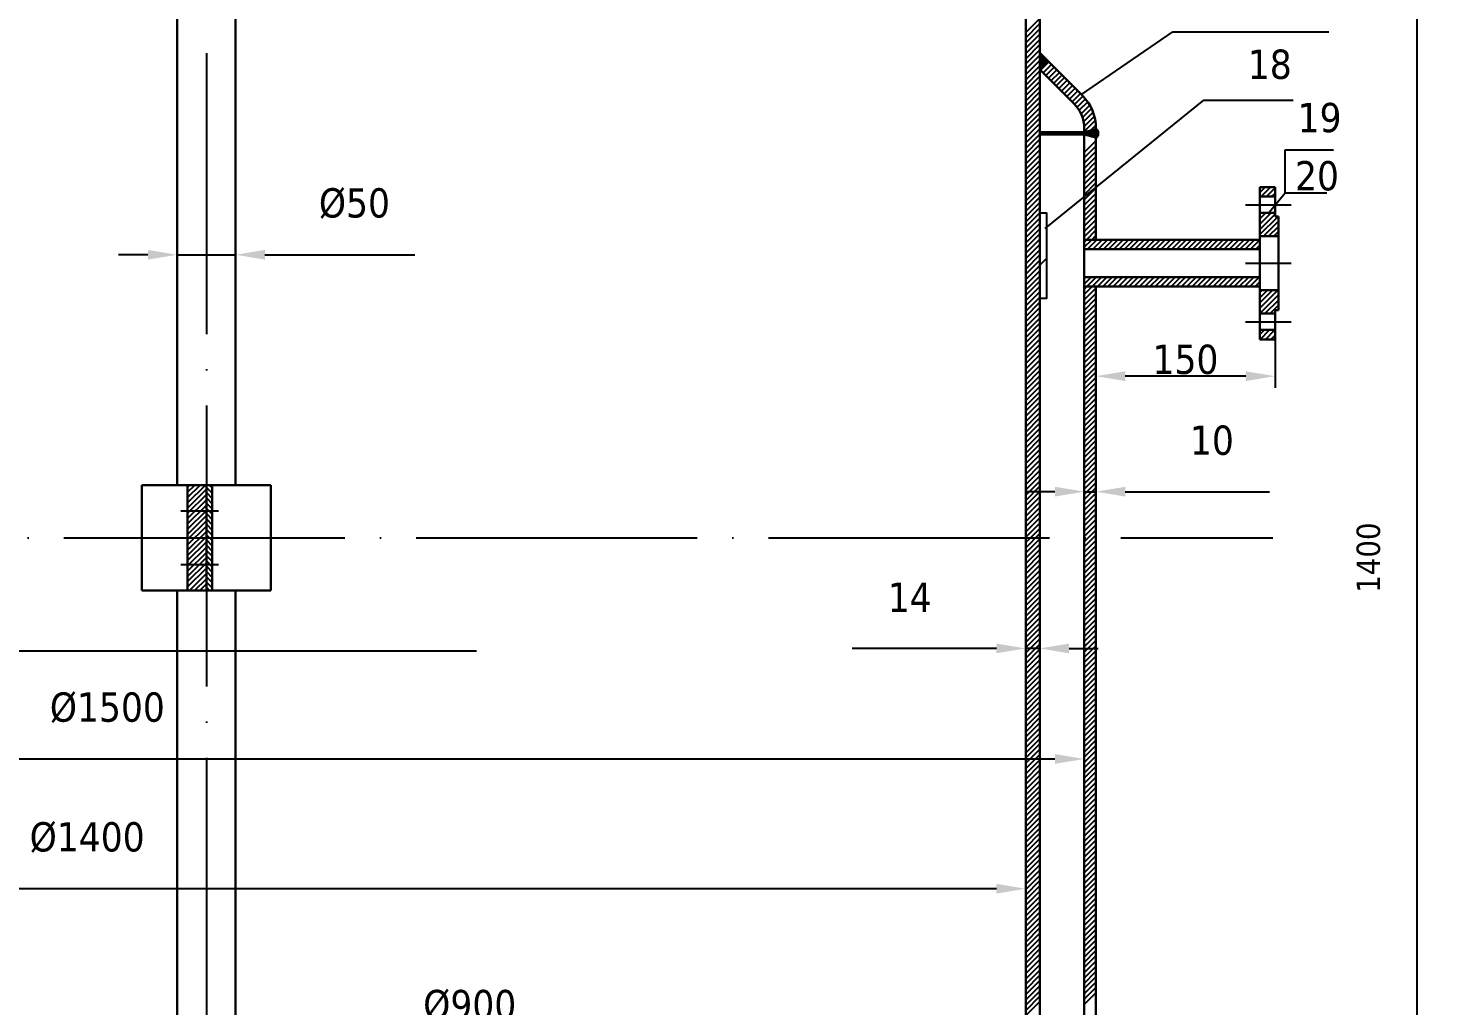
# Model space of a CAD drawing. Header units: millimetres. Extents: x 0 to 594, y 0 to 420.
# Drawn here: x 119.7 to 239.4, y 104.9 to 188.4 of the extents above; entities that cross this region are included whole.
import ezdxf

# ---------------------------------------------------------------- set-up
doc = ezdxf.new("R2010")
doc.units = ezdxf.units.MM
doc.linetypes.add('ACAD_ISO04W100', pattern=[30, 24, -3, 0, -3])
for name, color, linetype, lineweight in [('中心线', 1, 'ACAD_ISO04W100', 25), ('填充', 6, 'Continuous', 25), ('粗实线', 7, 'Continuous', 30)]:
    doc.layers.add(name, color=color, linetype=linetype, lineweight=lineweight)
doc.layers.add('细实线', color=7, linetype='Continuous')
doc.styles.get("Standard").update_dxf_attribs({"font": 'TAHOMA.TTF', "height": 2})
doc.dimstyles.new('工程', dxfattribs={"dimscale": 5, "dimtxt": 0.5, "dimasz": 0.5, "dimexe": 0.2, "dimexo": 0, "dimtad": 1, "dimlfac": 10, "dimdsep": 46, "dimtxsty": 'Standard', "dimcen": -0.4, "dimadec": 0, "dimazin": 0, "dimtm": 1e-09, "dimtfac": 1, "dimtmove": 0, "dimatfit": 3, "dimfxl": 0, "dimarcsym": 0})
pattern_1 = [(45, (11.33607161333663, 136.7711319741938), (-0.2245064030267288, 0.2245064030267289), [])]
pattern_2 = [(45, (20.0250959355435, 0), (-2.245064030267288, 2.245064030267288), [])]

# ---------------------------------------------------------------- blocks, each defined once
blk = doc.blocks.new('*D4')
at = {"layer": 'Defpoints', "color": 0}
for p in [(209.9561487516299, 148.9188347292038), (210.9561487516299, 148.9188347292038), (210.9561487516299, 148.8342926259603)]:
    blk.add_point(p, dxfattribs=at)
at = {"layer": '细实线', "color": 0, "lineweight": -2}
for p, q in [((207.4561487516299, 148.8342926259603), (204.9561487516299, 148.8342926259603)), ((209.9561487516299, 148.9188347292038), (209.9561487516299, 147.8342926259603)), ((209.9561487516299, 148.8342926259603), (210.9561487516299, 148.8342926259603)), ((210.9561487516299, 148.9188347292038), (210.9561487516299, 147.8342926259603)), ((213.4561487516299, 148.8342926259603), (225.7775773230584, 148.8342926259603))]:
    blk.add_line(p, q, dxfattribs=at)
at = {"layer": '细实线', "color": 0}
for points in [[(207.4561487516299, 149.250959292627), (207.4561487516299, 148.4176259592936), (209.9561487516299, 148.8342926259603)], [(213.4561487516299, 149.250959292627), (213.4561487516299, 148.4176259592936), (210.9561487516299, 148.8342926259603)]]:
    blk.add_solid(points, dxfattribs=at)
at = {"layer": '细实线', "color": 0, "insert": (220.8668630373442, 153.2092926259603), "char_height": 2.5, "attachment_point": 5}
blk.add_mtext('10', dxfattribs=at)
blk = doc.blocks.new('*D29')
at = {"layer": 'Defpoints', "color": 0, "lineweight": -3}
for p in [(206.7061487516299, 215.5022962032479), (238.4100673286002, 215.5022962032479), (219.0896006263561, 70.90229620324794)]:
    blk.add_point(p, dxfattribs=at)
at = {"layer": '细实线', "color": 0, "lineweight": -2}
for p, q in [((206.7061487516299, 215.5022962032479), (239.4100673286002, 215.5022962032479)), ((238.4100673286002, 73.40229620324793), (238.4100673286002, 213.0022962032479)), ((219.0896006263561, 70.90229620324794), (239.4100673286002, 70.90229620324793))]:
    blk.add_line(p, q, dxfattribs=at)
at = {"layer": '细实线', "color": 0, "lineweight": -3}
for points in [[(237.9934006619336, 213.0022962032479), (238.8267339952669, 213.0022962032479), (238.4100673286002, 215.5022962032479)], [(237.9934006619335, 73.40229620324793), (238.8267339952669, 73.40229620324793), (238.4100673286002, 70.90229620324793)]]:
    blk.add_solid(points, dxfattribs=at)
at = {"layer": '细实线', "color": 0, "lineweight": -3, "insert": (234.2441002365921, 143.2022962032479), "char_height": 2, "attachment_point": 5, "rotation": 90}
blk.add_mtext('1400', dxfattribs=at)

msp = doc.modelspace()

# ---------------------------------------------------------------- hatches: boundary and pattern name
at = {"layer": '填充'}
h = msp.add_hatch(dxfattribs=at)
h.set_pattern_fill('ANSI31', color=256, scale=0.1, style=0)
h.set_pattern_definition(pattern_1)
h.paths.add_polyline_path([(206.8632555328164, 185.6094029844344), (206.1561487516302, 184.9022962032479), (209.0774690951894, 181.9809758596884, -0.1989123673796586), (209.9561487516299, 179.8596555161287), (209.9561487516299, 179.5368079838731), (210.9561487516299, 179.8047571763043), (210.9561487516299, 179.8596555161287, 0.198912367379658), (209.7845758763761, 182.6880826408749)])
h = msp.add_hatch(dxfattribs=at)
h.set_pattern_fill('ANSI31', color=256, scale=0.1, style=0)
h.set_pattern_definition(pattern_1)
h.paths.add_polyline_path([(226.5561487516298, 172.3425221019618), (226.2561487516301, 172.3425221019618), (226.2561487516301, 172.6425221019617), (224.9561487516299, 172.6425221019617), (224.9561487516299, 170.6425221019617), (226.5561487516298, 170.6425221019617)])
h.paths.add_polyline_path([(226.2561487516301, 174.8425221019618), (224.9561487516299, 174.8425221019618), (224.9561487516299, 174.0425221019618), (226.2561487516301, 174.0425221019618)])
h.paths.add_polyline_path([(226.5561487516298, 166.0425221019618), (224.9561487516299, 166.0425221019618), (224.9561487516299, 164.0425221019618), (226.2561487516301, 164.0425221019618), (226.2561487516301, 164.3425221019618), (226.5561487516298, 164.3425221019618)])
h.paths.add_polyline_path([(226.2561487516301, 162.6425221019617), (224.9561487516299, 162.6425221019617), (224.9561487516299, 161.8425221019618), (226.2561487516301, 161.8425221019618)])
h = msp.add_hatch(dxfattribs=at)
h.set_pattern_fill('ANSI31', color=256, style=0)
h.set_pattern_definition(pattern_2)
h.paths.add_polyline_path([(206.7302389952867, 172.6406757695629), (206.1561487516297, 172.6406757695629), (206.1561487516297, 165.3313934351043), (206.7302389952867, 165.3313934351043)])
h = msp.add_hatch(dxfattribs=at)
h.set_pattern_fill('ANSI31', color=256, scale=0.1, style=0)
h.set_pattern_definition(pattern_1)
h.paths.add_polyline_path([(224.9561487516299, 170.3425221019618), (209.9561487516299, 170.3425221019618), (209.9561487516299, 169.5425221019618), (224.9561487516299, 169.5425221019618)])
h.paths.add_polyline_path([(224.9561487516299, 167.1425221019617), (209.9561487516299, 167.1425221019617), (209.9561487516299, 166.3425221019618), (224.9561487516299, 166.3425221019618)])
h = msp.add_hatch(dxfattribs=at)
h.set_pattern_fill('ANSI31', color=256, scale=0.1, style=0)
h.set_pattern_definition(pattern_1)
h.paths.add_polyline_path([(134.9561487516299, 149.4022962032479), (133.35614875163, 149.4022962032479), (133.35614875163, 147.2006017827291), (134.9561487516299, 147.2006017827291)])
h.paths.add_polyline_path([(134.9561487516299, 147.2006017827291), (133.35614875163, 147.2006017827291), (133.35614875163, 144.9022962032479), (134.9561487516299, 144.9022962032479)])
h.paths.add_polyline_path([(134.9561487516299, 144.9022962032479), (133.35614875163, 144.9022962032479), (133.35614875163, 142.6039906237668), (134.9561487516299, 142.6039906237668)])
h.paths.add_polyline_path([(134.9561487516299, 142.6039906237668), (133.35614875163, 142.6039906237668), (133.35614875163, 140.4022962032479), (134.9561487516299, 140.4022962032479)])
h = msp.add_hatch(dxfattribs=at)
h.set_pattern_fill('ANSI31', color=256, scale=0.1, angle=90, style=0)
h.set_pattern_definition([(135, (11.33607161333663, 136.7711319741938), (-0.2245064030267289, -0.2245064030267288), [])])
h.paths.add_polyline_path([(135.4561487516299, 149.4022962032479), (134.9561487516299, 149.4022962032479), (134.9561487516299, 147.2006017827291), (135.4561487516299, 147.2006017827291)])
h.paths.add_polyline_path([(135.4561487516299, 147.2006017827291), (134.9561487516299, 147.2006017827291), (134.9561487516299, 144.9022962032479), (135.4561487516299, 144.9022962032479)])
h.paths.add_polyline_path([(135.4561487516299, 144.9022962032479), (134.9561487516299, 144.9022962032479), (134.9561487516299, 142.6039906237668), (135.4561487516299, 142.6039906237668)])
h.paths.add_polyline_path([(135.4561487516299, 142.6039906237668), (134.9561487516299, 142.6039906237668), (134.9561487516299, 140.4022962032479), (135.4561487516299, 140.4022962032479)])
at = {"layer": '细实线', "lineweight": -3}
msp.add_hatch(color=256, dxfattribs=at).paths.add_polyline_path([(206.1561487516298, 186.316509765621), (206.1561487516298, 184.902296203248), (206.8632555328163, 185.6094029844344)])
h = msp.add_hatch(color=256, dxfattribs=at)
edge = h.paths.add_edge_path()
edge.add_ellipse((210.9561487516299, 179.4368079838732), major_axis=(-2.273736754432321e-14, 0.3679491924311151), ratio=0.539782418355452, start_angle=540, end_angle=720)
edge.add_line((210.95614875163, 179.8047571763043), (209.9561487516299, 179.5368079838731))
edge.add_line((209.9561487516299, 179.5368079838731), (209.9561487516299, 179.3368079838731))
edge.add_line((209.9561487516299, 179.3368079838731), (210.9561487516301, 179.0688587914421))
at = {"layer": '细实线'}
h = msp.add_hatch(dxfattribs=at)
h.set_pattern_fill('ANSI31', color=256, style=0)
h.set_pattern_definition(pattern_2)
h.paths.add_polyline_path([(206.7302389952866, 172.6406757695629), (206.1561487516297, 172.6406757695629), (206.1561487516297, 165.3313934351043), (206.7302389952867, 165.3313934351043)])

# ---------------------------------------------------------------- linework, layer by layer
msp.add_line((209.9561487516299, 170.3425221019618), (209.9561487516299, 166.3425221019618))
at = {"layer": '中心线'}
for p, q in [((134.9561487516299, 336.7937517980718), (134.9561487516299, 14.84978214251896)), ((223.722653290146, 173.3425221019618), (227.6239847909656, 173.3425221019618)), ((223.722653290146, 168.3425221019618), (227.6239847909656, 168.3425221019618)), ((223.722653290146, 163.3425221019618), (227.6239847909656, 163.3425221019618)), ((132.7855591864105, 147.2006017827291), (136.0050584768611, 147.2006017827291)), ((32.48023332743105, 144.9022962032479), (226.0801407031413, 144.9022962032479)), ((132.7855591864105, 142.6039906237668), (136.0050584768611, 142.6039906237668))]:
    msp.add_line(p, q, dxfattribs=at)
at = {"layer": '填充'}
for p, q in [((204.9561487516294, 188.0541495935408), (206.1561487516297, 189.2541495935409)), ((204.9561487516294, 187.6051367874875), (206.1561487516297, 188.8051367874875)), ((204.9561487516294, 187.1561239814339), (206.1561487516297, 188.3561239814339)), ((204.9561487516294, 186.7071111753803), (206.1561487516297, 187.9071111753806)), ((204.9561487516294, 186.2580983693269), (206.1561487516297, 187.4580983693272)), ((204.9561487516294, 185.8090855632736), (206.1561487516297, 187.0090855632736)), ((204.9561487516294, 185.36007275722), (206.1561487516297, 186.56007275722)), ((204.9561487516294, 184.9110599511666), (206.1561487516297, 186.1110599511667)), ((204.9561487516294, 184.462047145113), (206.1561487516297, 185.6620471451133)), ((204.9561487516294, 184.0130343390597), (206.1561487516297, 185.2130343390597)), ((204.9561487516294, 183.5640215330063), (206.1561487516297, 184.7640215330064)), ((204.9561487516294, 183.1150087269527), (206.1561487516297, 184.3150087269528)), ((204.9561487516294, 182.6659959208994), (206.1561487516297, 183.8659959208994)), ((204.9561487516294, 182.2169831148458), (206.1561487516297, 183.4169831148461)), ((204.9561487516294, 181.7679703087924), (206.1561487516297, 182.9679703087925)), ((204.9561487516294, 181.3189575027391), (206.1561487516297, 182.5189575027391)), ((204.9561487516294, 180.8699446966855), (206.1561487516297, 182.0699446966855)), ((204.9561487516294, 180.4209318906321), (206.1561487516297, 181.6209318906322)), ((204.9561487516294, 179.9719190845785), (206.1561487516297, 181.1719190845788)), ((204.9561487516294, 179.5229062785252), (206.1561487516297, 180.7229062785252)), ((204.9561487516294, 179.0738934724716), (206.1561487516297, 180.2738934724716)), ((204.9561487516294, 178.6248806664182), (206.1561487516297, 179.8248806664183)), ((204.9561487516294, 178.1758678603646), (206.1561487516297, 179.3758678603649)), ((204.9561487516294, 177.7268550543113), (206.1561487516297, 178.9268550543113)), ((204.9561487516294, 177.2778422482579), (206.1561487516297, 178.477842248258)), ((209.9561487516299, 177.7877141877234), (210.9561487516299, 178.7877141877234)), ((204.9561487516294, 176.8288294422043), (206.1561487516297, 178.0288294422044)), ((204.9561487516294, 176.379816636151), (206.1561487516297, 177.579816636151)), ((209.9561487516299, 177.3387013816698), (210.9561487516299, 178.3387013816698)), ((209.9561487516299, 176.8896885756164), (210.9561487516299, 177.8896885756164)), ((209.9561487516299, 176.4406757695629), (210.9561487516299, 177.4406757695629)), ((204.9561487516294, 175.9308038300974), (206.1561487516297, 177.1308038300976)), ((204.9561487516294, 175.481791024044), (206.1561487516297, 176.6817910240441)), ((204.9561487516294, 175.0327782179907), (206.1561487516297, 176.2327782179907)), ((209.9561487516299, 175.9916629635095), (210.9561487516299, 176.9916629635095)), ((209.9561487516299, 175.5426501574561), (210.9561487516299, 176.5426501574561)), ((209.9561487516299, 175.0936373514025), (210.9561487516299, 176.0936373514025)), ((204.9561487516294, 174.5837654119371), (206.1561487516297, 175.7837654119371)), ((204.9561487516294, 174.1347526058837), (206.1561487516297, 175.3347526058838)), ((204.9561487516294, 173.6857397998301), (206.1561487516297, 174.8857397998304)), ((209.9561487516299, 174.6446245453492), (210.9561487516299, 175.6446245453492)), ((209.9561487516299, 174.1956117392956), (210.9561487516299, 175.1956117392956)), ((204.9561487516294, 173.2367269937768), (206.1561487516297, 174.4367269937768)), ((204.9561487516294, 172.7877141877232), (206.1561487516297, 173.9877141877232)), ((209.9561487516299, 173.7465989332422), (210.9561487516299, 174.7465989332422)), ((209.9561487516299, 173.2975861271887), (210.9561487516299, 174.2975861271889)), ((209.9561487516299, 172.8485733211353), (210.9561487516299, 173.8485733211353)), ((204.9561487516294, 172.3387013816698), (206.1561487516297, 173.5387013816699)), ((204.9561487516294, 171.8896885756162), (206.1561487516297, 173.0896885756165)), ((204.9561487516294, 171.4406757695629), (206.1561487516297, 172.6406757695629)), ((209.9561487516299, 172.3995605150819), (210.9561487516299, 173.3995605150819)), ((209.9561487516299, 171.9505477090283), (210.9561487516299, 172.9505477090283)), ((209.9561487516299, 171.501534902975), (210.9561487516299, 172.501534902975)), ((204.9561487516294, 170.9916629635095), (206.1561487516297, 172.1916629635095)), ((204.9561487516294, 170.5426501574559), (206.1561487516297, 171.742650157456)), ((204.9561487516294, 170.0936373514025), (206.1561487516297, 171.2936373514026)), ((209.9561487516299, 171.0525220969214), (210.9561487516299, 172.0525220969214)), ((209.9561487516299, 170.603509290868), (210.9561487516299, 171.603509290868)), ((204.9561487516294, 169.644624545349), (206.1561487516297, 170.8446245453492)), ((204.9561487516294, 169.1956117392956), (206.1561487516297, 170.3956117392956)), ((210.144174368777, 170.3425221019618), (210.9561487516299, 171.1544964848147)), ((210.5931871748303, 170.3425221019618), (210.9561487516299, 170.7054836787611)), ((204.9561487516294, 168.7465989332422), (206.1561487516297, 169.9465989332423)), ((204.9561487516294, 168.2975861271887), (206.1561487516297, 169.4975861271887)), ((204.9561487516294, 167.8485733211353), (206.1561487516297, 169.0485733211353)), ((204.9561487516294, 167.3995605150817), (206.1561487516297, 168.5995605150817)), ((204.9561487516294, 166.9505477090283), (206.1561487516297, 168.1505477090284)), ((204.9561487516294, 166.501534902975), (206.1561487516297, 167.7015349029748)), ((204.9561487516294, 166.0525220969214), (206.1561487516297, 167.2525220969214)), ((204.9561487516294, 165.603509290868), (206.1561487516297, 166.8035092908681)), ((204.9561487516294, 165.1544964848144), (206.1561487516297, 166.3544964848145)), ((204.9561487516299, 164.7054836787611), (206.1561487516297, 165.9054836787611)), ((204.9561487516299, 164.2564708727077), (206.1561487516297, 165.4564708727075)), ((209.9561487516299, 166.1133812303335), (210.1852896232581, 166.3425221019618)), ((209.9561487516299, 165.6643684242799), (210.6343024293115, 166.3425221019618)), ((209.9561487516299, 165.2153556182266), (210.9561487516299, 166.2153556182266)), ((209.9561487516299, 164.766342812173), (210.9561487516299, 165.7663428121732)), ((209.9561487516299, 164.3173300061196), (210.9561487516299, 165.3173300061196)), ((204.9561487516299, 163.8074580666541), (206.1561487516297, 165.0074580666542)), ((204.9561487516299, 163.3584452606005), (206.1561487516297, 164.5584452606008)), ((204.9561487516299, 162.9094324545472), (206.1561487516297, 164.1094324545472)), ((209.9561487516299, 163.868317200066), (210.9561487516299, 164.8683172000663)), ((209.9561487516299, 163.4193043940127), (210.9561487516299, 164.4193043940127)), ((204.9561487516299, 162.4604196484938), (206.1561487516297, 163.6604196484939)), ((204.9561487516299, 162.0114068424402), (206.1561487516297, 163.2114068424403)), ((209.9561487516299, 162.9702915879593), (210.9561487516299, 163.9702915879593)), ((209.9561487516299, 162.5212787819057), (210.9561487516299, 163.5212787819057)), ((209.9561487516299, 162.0722659758524), (210.9561487516299, 163.0722659758524)), ((204.9561487516299, 161.5623940363869), (206.1561487516297, 162.7623940363869)), ((204.9561487516299, 161.1133812303333), (206.1561487516297, 162.3133812303333)), ((204.9561487516299, 160.6643684242799), (206.1561487516297, 161.86436842428)), ((209.9561487516299, 161.6232531697988), (210.9561487516299, 162.6232531697988)), ((209.9561487516299, 161.1742403637454), (210.9561487516299, 162.1742403637454)), ((209.9561487516299, 160.7252275576921), (210.9561487516299, 161.7252275576921)), ((204.9561487516299, 160.2153556182266), (206.1561487516297, 161.4153556182264)), ((204.9561487516299, 159.766342812173), (206.1561487516297, 160.966342812173)), ((204.9561487516299, 159.3173300061196), (206.1561487516297, 160.5173300061197)), ((209.9561487516299, 160.2762147516385), (210.9561487516299, 161.2762147516385)), ((209.9561487516299, 159.8272019455851), (210.9561487516299, 160.8272019455851)), ((204.9561487516299, 158.868317200066), (206.1561487516297, 160.0683172000661)), ((204.9561487516299, 158.4193043940127), (206.1561487516297, 159.6193043940127)), ((209.9561487516299, 159.3781891395315), (210.9561487516299, 160.3781891395315)), ((209.9561487516299, 158.9291763334782), (210.9561487516299, 159.9291763334782)), ((209.9561487516299, 158.4801635274246), (210.9561487516299, 159.4801635274248)), ((204.9561487516299, 157.9702915879593), (206.1561487516297, 159.1702915879591)), ((204.9561487516299, 157.5212787819057), (206.1561487516297, 158.7212787819058)), ((204.9561487516299, 157.0722659758524), (206.1561487516297, 158.2722659758524)), ((209.9561487516299, 158.0311507213712), (210.9561487516299, 159.0311507213712)), ((209.9561487516299, 157.5821379153176), (210.9561487516299, 158.5821379153178)), ((209.9561487516299, 157.1331251092643), (210.9561487516299, 158.1331251092643)), ((204.9561487516299, 156.6232531697988), (206.1561487516297, 157.8232531697988)), ((204.9561487516299, 156.1742403637454), (206.1561487516297, 157.3742403637455)), ((204.9561487516299, 155.7252275576921), (206.1561487516297, 156.9252275576919)), ((209.9561487516299, 156.6841123032109), (210.9561487516299, 157.6841123032109)), ((209.9561487516299, 156.2350994971573), (210.9561487516299, 157.2350994971573)), ((204.9561487516299, 155.2762147516385), (206.1561487516297, 156.4762147516385)), ((204.9561487516299, 154.8272019455851), (206.1561487516297, 156.0272019455851)), ((209.9561487516299, 155.7860866911039), (210.9561487516299, 156.7860866911039)), ((209.9561487516299, 155.3370738850504), (210.9561487516299, 156.3370738850504)), ((209.9561487516299, 154.888061078997), (210.9561487516299, 155.888061078997)), ((204.9561487516299, 154.3781891395315), (206.1561487516297, 155.5781891395316)), ((204.9561487516299, 153.9291763334782), (206.1561487516297, 155.1291763334782)), ((204.9561487516299, 153.4801635274246), (206.1561487516297, 154.6801635274246)), ((209.9561487516299, 154.4390482729436), (210.9561487516299, 155.4390482729436)), ((209.9561487516299, 153.99003546689), (210.9561487516299, 154.99003546689)), ((209.9561487516299, 153.5410226608367), (210.9561487516299, 154.5410226608367)), ((204.9561487516299, 153.0311507213712), (206.1561487516297, 154.2311507213713)), ((204.9561487516299, 152.5821379153176), (206.1561487516297, 153.7821379153177)), ((204.9561487516299, 152.1331251092643), (206.1561487516297, 153.3331251092643)), ((209.9561487516299, 153.0920098547831), (210.9561487516299, 154.0920098547831)), ((209.9561487516299, 152.6429970487297), (210.9561487516299, 153.6429970487297)), ((204.9561487516299, 151.6841123032109), (206.1561487516297, 152.8841123032107)), ((204.9561487516299, 151.2350994971573), (206.1561487516297, 152.4350994971574)), ((209.9561487516299, 152.1939842426762), (210.9561487516299, 153.1939842426764)), ((209.9561487516299, 151.7449714366228), (210.9561487516299, 152.7449714366228)), ((209.9561487516299, 151.2959586305692), (210.9561487516299, 152.2959586305694)), ((204.9561487516299, 150.7860866911039), (206.1561487516297, 151.986086691104)), ((204.9561487516299, 150.3370738850504), (206.1561487516297, 151.5370738850504)), ((204.9561487516299, 149.888061078997), (206.1561487516297, 151.088061078997)), ((209.9561487516299, 150.8469458245158), (210.9561487516299, 151.8469458245158)), ((209.9561487516299, 150.3979330184625), (210.9561487516299, 151.3979330184625)), ((209.9561487516299, 149.9489202124089), (210.9561487516299, 150.9489202124089)), ((204.9561487516299, 149.4390482729436), (206.1561487516297, 150.6390482729435)), ((204.9561487516299, 148.99003546689), (206.1561487516297, 150.1900354668901)), ((204.9561487516299, 148.5410226608367), (206.1561487516297, 149.7410226608365)), ((209.9561487516299, 149.4999074063555), (210.9561487516299, 150.4999074063555)), ((209.9561487516299, 149.0508946003019), (210.9561487516299, 150.0508946003022)), ((204.9561487516299, 148.0920098547831), (206.1561487516297, 149.2920098547831)), ((204.9561487516299, 147.6429970487297), (206.1561487516297, 148.8429970487298)), ((209.9561487516299, 148.6018817942486), (210.9561487516299, 149.6018817942486)), ((209.9561487516299, 148.1528689881952), (210.9561487516299, 149.1528689881952)), ((209.9561487516299, 147.7038561821416), (210.9561487516299, 148.7038561821416)), ((204.9561487516299, 147.1939842426764), (206.1561487516297, 148.3939842426762)), ((204.9561487516299, 146.7449714366228), (206.1561487516297, 147.9449714366228)), ((204.9561487516299, 146.2959586305694), (206.1561487516297, 147.4959586305692)), ((209.9561487516299, 147.254843376088), (210.9561487516299, 148.2548433760883)), ((209.9561487516299, 146.8058305700347), (210.9561487516299, 147.8058305700347)), ((209.9561487516299, 146.3568177639813), (210.9561487516299, 147.3568177639813)), ((204.9561487516299, 145.8469458245158), (206.1561487516297, 147.0469458245159)), ((204.9561487516299, 145.3979330184625), (206.1561487516297, 146.5979330184623)), ((204.9561487516299, 144.9489202124089), (206.1561487516297, 146.1489202124089)), ((209.9561487516294, 145.9078049579277), (210.9561487516299, 146.907804957928)), ((209.9561487516299, 145.4587921518744), (210.9561487516299, 146.4587921518744)), ((204.9561487516299, 144.4999074063555), (206.1561487516297, 145.6999074063556)), ((204.9561487516299, 144.0508946003019), (206.1561487516297, 145.250894600302)), ((209.9561487516299, 145.0097793458208), (210.9561487516299, 146.009779345821)), ((209.9561487516299, 144.5607665397674), (210.9561487516299, 145.5607665397674)), ((209.9561487516299, 144.1117537337141), (210.9561487516299, 145.1117537337141)), ((204.9561487516299, 143.6018817942486), (206.1561487516297, 144.8018817942486)), ((204.9561487516299, 143.1528689881952), (206.1561487516297, 144.352868988195)), ((204.9561487516299, 142.7038561821416), (206.1561487516297, 143.9038561821417)), ((209.9561487516299, 143.6627409276605), (210.9561487516299, 144.6627409276607)), ((209.9561487516299, 143.2137281216071), (210.9561487516299, 144.2137281216071)), ((209.9561487516299, 142.7647153155535), (210.9561487516299, 143.7647153155538)), ((204.9561487516299, 142.2548433760883), (206.1561487516297, 143.4548433760883)), ((204.9561487516299, 141.8058305700347), (206.1561487516297, 143.0058305700347)), ((204.9561487516299, 141.3568177639813), (206.1561487516297, 142.5568177639814)), ((209.9561487516299, 142.3157025095002), (210.9561487516299, 143.3157025095002)), ((209.9561487516299, 141.8666897034468), (210.9561487516299, 142.8666897034468)), ((204.9561487516299, 140.907804957928), (206.1561487516297, 142.1078049579278)), ((204.9561487516299, 140.4587921518744), (206.1561487516297, 141.6587921518744)), ((209.9561487516299, 141.4176768973932), (210.9561487516299, 142.4176768973932)), ((209.9561487516299, 140.9686640913399), (210.9561487516299, 141.9686640913399)), ((209.9561487516299, 140.5196512852863), (210.9561487516299, 141.5196512852863)), ((204.9561487516299, 140.009779345821), (206.1561487516297, 141.2097793458208)), ((204.9561487516299, 139.5607665397674), (206.1561487516297, 140.7607665397675)), ((204.9561487516299, 139.1117537337141), (206.1561487516297, 140.3117537337139)), ((209.9561487516299, 140.0706384792329), (210.9561487516299, 141.0706384792329)), ((209.9561487516299, 139.6216256731793), (210.9561487516299, 140.6216256731796)), ((209.9561487516294, 139.172612867126), (210.9561487516299, 140.172612867126)), ((204.9561487516299, 138.6627409276607), (206.1561487516297, 139.8627409276605)), ((204.9561487516299, 138.2137281216071), (206.1561487516297, 139.4137281216072)), ((204.9561487516299, 137.7647153155538), (206.1561487516297, 138.9647153155536)), ((209.9561487516299, 138.7236000610724), (210.9561487516299, 139.7236000610726)), ((209.9561487516299, 138.274587255019), (210.9561487516299, 139.274587255019)), ((204.9561487516299, 137.3157025095002), (206.1561487516297, 138.5157025095002)), ((204.9561487516299, 136.8666897034468), (206.1561487516297, 138.0666897034466)), ((209.9561487516299, 137.8255744489657), (210.9561487516299, 138.8255744489657)), ((209.9561487516294, 137.3765616429121), (210.9561487516299, 138.3765616429123)), ((209.9561487516294, 136.9275488368587), (210.9561487516299, 137.9275488368587)), ((204.9561487516299, 136.4176768973932), (206.1561487516297, 137.6176768973933)), ((204.9561487516299, 135.9686640913399), (206.1561487516297, 137.1686640913399)), ((204.9561487516299, 135.5196512852863), (206.1561487516297, 136.7196512852863)), ((209.9561487516294, 136.4785360308051), (210.9561487516299, 137.4785360308053)), ((209.9561487516294, 136.0295232247518), (210.9561487516299, 137.0295232247518)), ((209.9561487516294, 135.5805104186982), (210.9561487516299, 136.5805104186984)), ((204.9561487516299, 135.0706384792329), (206.1561487516297, 136.270638479233)), ((204.9561487516299, 134.6216256731796), (206.1561487516297, 135.8216256731794)), ((204.9561487516299, 134.172612867126), (206.1561487516297, 135.372612867126)), ((209.9561487516294, 135.1314976126448), (210.9561487516299, 136.1314976126448)), ((209.9561487516294, 134.6824848065912), (210.9561487516299, 135.6824848065914)), ((204.9561487516299, 133.7236000610726), (206.1561487516297, 134.9236000610724)), ((204.9561487516299, 133.274587255019), (206.1561487516297, 134.4745872550191)), ((209.9561487516294, 134.2334720005379), (210.9561487516299, 135.2334720005379)), ((209.9561487516294, 133.7844591944845), (210.9561487516299, 134.7844591944845)), ((209.9561487516294, 133.3354463884309), (210.9561487516299, 134.3354463884311)), ((204.9561487516299, 132.8255744489657), (206.1561487516297, 134.0255744489655)), ((204.9561487516299, 132.3765616429121), (206.1561487516297, 133.5765616429121)), ((204.9561487516299, 131.9275488368587), (206.1561487516297, 133.1275488368588)), ((209.9561487516294, 132.8864335823775), (210.9561487516299, 133.8864335823775)), ((209.9561487516294, 132.437420776324), (210.9561487516299, 133.4374207763242)), ((209.9561487516294, 131.9884079702706), (210.9561487516299, 132.9884079702706)), ((204.9561487516299, 131.4785360308051), (206.1561487516297, 132.6785360308052)), ((204.9561487516299, 131.0295232247518), (206.1561487516297, 132.2295232247518)), ((204.9561487516299, 130.5805104186984), (206.1561487516297, 131.7805104186982)), ((209.9561487516294, 131.5393951642172), (210.9561487516299, 132.5393951642172)), ((209.9561487516294, 131.0903823581637), (210.9561487516299, 132.0903823581639)), ((204.9561487516299, 130.1314976126448), (206.1561487516297, 131.3314976126449)), ((204.9561487516299, 129.6824848065914), (206.1561487516297, 130.8824848065915)), ((209.9561487516294, 130.6413695521103), (210.9561487516299, 131.6413695521103)), ((209.9561487516294, 130.1923567460567), (210.9561487516299, 131.1923567460569)), ((209.9561487516294, 129.7433439400033), (210.9561487516299, 130.7433439400033)), ((204.9561487516299, 129.2334720005379), (206.1561487516297, 130.4334720005379)), ((204.9561487516299, 128.7844591944845), (206.1561487516297, 129.9844591944845)), ((204.9561487516299, 128.3354463884311), (206.1561487516297, 129.535446388431)), ((209.9561487516294, 129.2943311339498), (210.9561487516299, 130.29433113395)), ((209.9561487516294, 128.8453183278964), (210.9561487516299, 129.8453183278966)), ((209.9561487516294, 128.3963055218428), (210.9561487516299, 129.396305521843)), ((204.9561487516299, 127.8864335823775), (206.1561487516297, 129.0864335823776)), ((204.9561487516299, 127.4374207763242), (206.1561487516297, 128.637420776324)), ((204.9561487516299, 126.9884079702706), (206.1561487516297, 128.1884079702706)), ((209.9561487516294, 127.9472927157894), (210.9561487516299, 128.9472927157894)), ((209.9561487516294, 127.4982799097361), (210.9561487516299, 128.4982799097361)), ((204.9561487516299, 126.5393951642172), (206.1561487516297, 127.7393951642171)), ((204.9561487516299, 126.0903823581637), (206.1561487516297, 127.2903823581637)), ((209.9561487516294, 127.0492671036825), (210.9561487516299, 128.0492671036827)), ((209.9561487516294, 126.6002542976291), (210.9561487516299, 127.6002542976291)), ((209.9561487516294, 126.1512414915755), (210.9561487516299, 127.1512414915758)), ((204.9561487516299, 125.6413695521103), (206.1561487516297, 126.8413695521103)), ((204.9561487516299, 125.1923567460567), (206.1561487516297, 126.3923567460567)), ((204.9561487516299, 124.7433439400033), (206.1561487516297, 125.9433439400034)), ((209.9561487516294, 125.7022286855222), (210.9561487516299, 126.7022286855222)), ((209.9561487516294, 125.2532158794688), (210.9561487516299, 126.2532158794688)), ((209.9561487516294, 124.8042030734152), (210.9561487516299, 125.8042030734155)), ((204.9561487516299, 124.29433113395), (206.1561487516297, 125.4943311339498)), ((204.9561487516299, 123.8453183278964), (206.1561487516297, 125.0453183278964)), ((204.9561487516299, 123.396305521843), (206.1561487516297, 124.5963055218431)), ((209.9561487516294, 124.3551902673619), (210.9561487516299, 125.3551902673619)), ((209.9561487516294, 123.9061774613083), (210.9561487516299, 124.9061774613083)), ((204.9561487516299, 122.9472927157894), (206.1561487516297, 124.1472927157895)), ((204.9561487516299, 122.4982799097361), (206.1561487516297, 123.6982799097361)), ((209.9561487516294, 123.4571646552549), (210.9561487516299, 124.4571646552549)), ((209.9561487516294, 123.0081518492013), (210.9561487516299, 124.0081518492016)), ((209.9561487516294, 122.559139043148), (210.9561487516299, 123.559139043148)), ((204.9561487516299, 122.0492671036825), (206.1561487516297, 123.2492671036825)), ((204.9561487516299, 121.6002542976291), (206.1561487516297, 122.8002542976292)), ((204.9561487516299, 121.1512414915755), (206.1561487516297, 122.3512414915756)), ((209.9561487516294, 122.1101262370944), (210.9561487516299, 123.1101262370946)), ((209.9561487516294, 121.661113431041), (210.9561487516299, 122.661113431041)), ((209.9561487516294, 121.2121006249877), (210.9561487516299, 122.2121006249877)), ((204.9561487516299, 120.7022286855222), (206.1561487516297, 121.9022286855222)), ((204.9561487516299, 120.2532158794688), (206.1561487516297, 121.4532158794686)), ((204.9561487516294, 119.8042030734152), (206.1561487516297, 121.0042030734153)), ((209.9561487516294, 120.7630878189341), (210.9561487516299, 121.7630878189343)), ((209.9561487516294, 120.3140750128807), (210.9561487516299, 121.3140750128807)), ((204.9561487516299, 119.3551902673619), (206.1561487516297, 120.5551902673619)), ((204.9561487516299, 118.9061774613083), (206.1561487516297, 120.1061774613083)), ((209.9561487516294, 119.8650622068271), (210.9561487516299, 120.8650622068274)), ((209.9561487516294, 119.4160494007738), (210.9561487516299, 120.4160494007738)), ((209.9561487516294, 118.9670365947202), (210.9561487516299, 119.9670365947204)), ((204.9561487516299, 118.4571646552549), (206.1561487516297, 119.657164655255)), ((204.9561487516299, 118.0081518492016), (206.1561487516297, 119.2081518492014)), ((204.9561487516294, 117.559139043148), (206.1561487516297, 118.759139043148)), ((209.9561487516294, 118.5180237886668), (210.9561487516299, 119.5180237886668)), ((209.9561487516294, 118.0690109826135), (210.9561487516299, 119.0690109826135)), ((209.9561487516294, 117.6199981765599), (210.9561487516299, 118.6199981765599)), ((204.9561487516294, 117.1101262370946), (206.1561487516297, 118.3101262370947)), ((204.9561487516294, 116.661113431041), (206.1561487516297, 117.8611134310411)), ((204.9561487516294, 116.2121006249877), (206.1561487516297, 117.4121006249877)), ((209.9561487516294, 117.1709853705065), (210.9561487516299, 118.1709853705065)), ((209.9561487516294, 116.7219725644529), (210.9561487516299, 117.7219725644532)), ((204.9561487516294, 115.7630878189341), (206.1561487516297, 116.9630878189341)), ((204.9561487516294, 115.3140750128807), (206.1561487516297, 116.5140750128808)), ((209.9561487516294, 116.2729597583996), (210.9561487516299, 117.2729597583996)), ((209.9561487516294, 115.823946952346), (210.9561487516299, 116.8239469523462)), ((209.9561487516294, 115.3749341462926), (210.9561487516299, 116.3749341462926)), ((204.9561487516294, 114.8650622068271), (206.1561487516297, 116.0650622068272)), ((204.9561487516294, 114.4160494007738), (206.1561487516297, 115.6160494007738)), ((204.9561487516294, 113.9670365947204), (206.1561487516297, 115.1670365947202)), ((209.9561487516294, 114.9259213402393), (210.9561487516299, 115.9259213402393)), ((209.9561487516294, 114.4769085341857), (210.9561487516299, 115.4769085341859)), ((209.9561487516294, 114.0278957281323), (210.9561487516299, 115.0278957281323)), ((204.9561487516294, 113.5180237886668), (206.1561487516297, 114.7180237886669)), ((204.9561487516294, 113.0690109826135), (206.1561487516297, 114.2690109826135)), ((204.9561487516294, 112.6199981765599), (206.1561487516297, 113.8199981765599)), ((209.9561487516294, 113.5788829220787), (210.9561487516299, 114.5788829220787)), ((209.9561487516294, 113.1298701160254), (210.9561487516294, 114.1298701160254)), ((204.9561487516294, 112.1709853705065), (206.1561487516297, 113.3709853705066)), ((204.9561487516294, 111.7219725644529), (206.1561487516297, 112.921972564453)), ((209.9561487516294, 112.6808573099718), (210.9561487516294, 113.680857309972)), ((209.9561487516294, 112.2318445039184), (210.9561487516294, 113.2318445039184)), ((209.9561487516294, 111.7828316978648), (210.9561487516294, 112.782831697865)), ((204.9561487516294, 111.2729597583996), (206.1561487516297, 112.4729597583996)), ((204.9561487516294, 110.823946952346), (206.1561487516297, 112.0239469523463)), ((204.9561487516294, 110.3749341462926), (206.1561487516297, 111.5749341462927)), ((209.9561487516294, 111.3338188918115), (210.9561487516294, 112.3338188918115)), ((209.9561487516294, 110.8848060857581), (210.9561487516294, 111.8848060857581)), ((209.9561487516294, 110.4357932797045), (210.9561487516294, 111.4357932797045)), ((204.9561487516294, 109.9259213402393), (206.1561487516297, 111.1259213402393)), ((204.9561487516294, 109.4769085341857), (206.1561487516297, 110.6769085341857)), ((204.9561487516294, 109.0278957281323), (206.1561487516297, 110.2278957281324)), ((209.9561487516294, 109.9867804736512), (210.9561487516294, 110.9867804736512)), ((209.9561487516294, 109.5377676675976), (210.9561487516294, 110.5377676675976)), ((204.9561487516294, 108.5788829220787), (206.1561487516297, 109.7788829220788)), ((204.9561487516294, 108.1298701160254), (206.1561487516297, 109.3298701160254)), ((209.9561487516294, 109.0887548615442), (210.9561487516294, 110.0887548615442)), ((209.9561487516294, 108.6397420554908), (210.9561487516294, 109.6397420554908)), ((209.9561487516294, 108.1907292494373), (210.9561487516294, 109.1907292494373)), ((204.9561487516294, 107.680857309972), (206.1561487516297, 108.8808573099718)), ((204.9561487516294, 107.2318445039184), (206.1561487516297, 108.4318445039185)), ((204.9561487516294, 106.7828316978648), (206.1561487516297, 107.9828316978651)), ((209.9561487516294, 107.7417164433839), (210.9561487516294, 108.7417164433839)), ((209.9561487516294, 107.2927036373303), (210.9561487516294, 108.2927036373303)), ((209.9561487516294, 106.8436908312769), (210.9561487516294, 107.8436908312769)), ((204.9561487516294, 106.3338188918115), (206.1561487516297, 107.5338188918115)), ((204.9561487516294, 105.8848060857581), (206.1561487516297, 107.0848060857581)), ((204.9561487516294, 105.4357932797045), (206.1561487516297, 106.6357932797046)), ((209.9561487516294, 106.3946780252234), (210.9561487516294, 107.3946780252236)), ((209.9561487516294, 105.94566521917), (210.9561487516294, 106.94566521917)), ((204.9561487516294, 104.9867804736512), (206.1561487516297, 106.1867804736512)), ((204.9561487516294, 104.5377676675976), (206.1561487516297, 105.7377676675978)), ((209.9561487516294, 105.4966524131164), (210.9561487516294, 106.4966524131166)), ((209.9561487516294, 105.047639607063), (210.9561487516294, 106.047639607063)), ((204.9561487516294, 104.0887548615442), (206.1561487516297, 105.2887548615442))]:
    msp.add_line(p, q, dxfattribs=at)
at = {"layer": '粗实线'}
for p, q in [((132.4561487516299, 288.9883938406492), (132.4561487516299, 149.4022962032479)), ((137.4561487516299, 288.9883938406492), (137.4561487516299, 149.4022962032479)), ((204.9561487516294, 214.9022962032479), (204.9561487516299, 70.90229620324794)), ((206.1561487516297, 210.3022962032478), (206.1561487516297, 70.90229620324794)), ((206.1561487516297, 186.316509765621), (209.7845758763761, 182.6880826408749)), ((206.8632555328164, 185.6094029844344), (206.1561487516297, 184.9022962032479)), ((206.1561487516297, 184.9022962032479), (209.0774690951894, 181.9809758596884)), ((209.9561487516299, 179.8596555161287), (209.9561487516299, 70.90229620324794)), ((209.9561487516299, 179.5368079838731), (210.9561487516299, 179.8047571763043)), ((210.9561487516299, 179.8596555161287), (210.9561487516299, 179.8047571763043)), ((206.1561487516297, 179.5368079838731), (209.9561487516299, 179.5368079838731)), ((206.1561487516297, 179.3368079838733), (209.9561487516299, 179.3368079838731)), ((209.9561487516299, 179.3368079838731), (210.9561487516299, 179.0688587914422)), ((210.9561487516299, 179.0688587914422), (210.9561487516299, 170.3425221019618)), ((224.9561487516299, 174.8425221019618), (226.2561487516296, 174.8425221019618)), ((224.9561487516299, 174.8425221019618), (224.9561487516299, 168.3425221019618)), ((226.2561487516296, 174.8425221019618), (226.2561487516296, 172.3425221019618)), ((224.9561487516299, 174.0425221019618), (226.2561487516296, 174.0425221019618)), ((224.9561487516299, 172.6425221019617), (226.2561487516296, 172.6425221019617)), ((226.2561487516296, 172.3425221019618), (226.5561487516298, 172.3425221019618)), ((226.5561487516298, 172.3425221019618), (226.5561487516298, 168.3425221019618)), ((224.9561487516299, 170.3425221019618), (209.9561487516299, 170.3425221019618)), ((224.9561487516299, 170.6425221019617), (226.5561487516298, 170.6425221019617)), ((224.9561487516299, 169.5425221019618), (209.9561487516299, 169.5425221019618)), ((224.9561487516299, 161.8425221019618), (224.9561487516299, 168.3425221019618)), ((226.5561487516298, 164.3425221019618), (226.5561487516298, 168.3425221019618)), ((224.9561487516299, 167.1425221019617), (209.9561487516299, 167.1425221019617)), ((224.9561487516299, 166.3425221019618), (209.9561487516299, 166.3425221019618)), ((210.9561487516299, 166.3425221019618), (210.9561487516299, 70.90229620324794)), ((224.9561487516299, 166.0425221019618), (226.5561487516298, 166.0425221019618)), ((224.9561487516299, 164.0425221019618), (226.2561487516296, 164.0425221019618)), ((226.2561487516296, 161.8425221019618), (226.2561487516296, 164.3425221019618)), ((226.2561487516296, 164.3425221019618), (226.5561487516298, 164.3425221019618)), ((224.9561487516299, 162.6425221019617), (226.2561487516296, 162.6425221019617)), ((224.9561487516299, 161.8425221019618), (226.2561487516296, 161.8425221019618)), ((129.4561487516299, 149.4022962032479), (140.4561487516299, 149.4022962032479)), ((129.4561487516299, 149.4022962032479), (129.4561487516299, 140.402296203248)), ((133.35614875163, 149.4022962032479), (133.35614875163, 140.4022962032479)), ((134.9561487516299, 149.4022962032479), (134.9561487516299, 140.4022962032479)), ((135.4561487516299, 149.4022962032479), (135.4561487516299, 140.4022962032479)), ((140.4561487516299, 149.4022962032479), (140.4561487516299, 140.402296203248)), ((129.4561487516299, 140.4022962032479), (140.4561487516299, 140.402296203248)), ((132.4561487516299, 140.402296203248), (132.4561487516299, 67.52056377230952)), ((137.4561487516299, 140.402296203248), (137.4561487516299, 67.52056377230952))]:
    msp.add_line(p, q, dxfattribs=at)
for radius in [3, 4]:
    msp.add_arc((206.9561487516299, 179.8596555161287), radius, 0, 44.99999999999078, dxfattribs=at)
msp.add_ellipse((210.9561487516299, 179.4368079838732), major_axis=(-2.273736754432321e-14, 0.3679491924311151), ratio=0.539782418355452, start_param=9.42477796076938, end_param=12.56637061435917, dxfattribs=at)
at = {"layer": '细实线'}
for p, q in [((227.1283590968128, 174.3691560246172), (227.1283590968128, 178.0355844729592)), ((227.1283590968128, 178.0355844729592), (231.2461738297218, 178.0355844729592)), ((129.9561487516299, 169.065464401929), (127.4561487516299, 169.065464401929)), ((132.4561487516299, 169.6446416537286), (132.4561487516299, 168.065464401929)), ((132.4561487516299, 169.065464401929), (137.4561487516299, 169.065464401929)), ((137.4561487516299, 169.6446416537286), (137.4561487516299, 168.065464401929)), ((139.9561487516299, 169.065464401929), (152.7537677992489, 169.065464401929)), ((210.9561487516299, 161.8425221019618), (210.9561487516299, 157.6979537365341)), ((226.2561487516296, 161.8425221019618), (226.2561487516296, 157.6979537365341)), ((223.7561487516296, 158.6979537365341), (213.4561487516299, 158.6979537365341)), ((202.4561487516297, 135.4460741016926), (190.1347201802011, 135.4460741016926)), ((204.9561487516297, 135.9467878482584), (204.9561487516297, 134.4460741016926)), ((206.1561487516297, 135.4460741016926), (204.9561487516297, 135.4460741016926)), ((206.1561487516297, 135.9467878482584), (206.1561487516297, 134.4460741016926)), ((208.6561487516297, 135.4460741016926), (211.1561487516297, 135.4460741016926))]:
    msp.add_line(p, q, dxfattribs=at)
at = {"layer": '细实线', "lineweight": -3}
for p, q in [((134.9561487516299, 137.7368079838725), (134.9561487516299, 134.2328628964628)), ((48.05614875162979, 135.2328628964628), (158.0276363451162, 135.2328628964628)), ((209.9561487516299, 121.631390652896), (209.9561487516299, 127.006390652896)), ((62.45614875162988, 126.006390652896), (207.4561487516299, 126.006390652896)), ((204.9561487516297, 120.4916816874662), (204.9561487516297, 113.9254102090744)), ((202.4561487516297, 114.9254102090744), (67.45614875162988, 114.9254102090744))]:
    msp.add_line(p, q, dxfattribs=at)
at = {"layer": '细实线'}
msp.add_lwpolyline([(206.1561487516297, 172.6406757695629), (206.7302389952867, 172.6406757695629), (206.7302389952867, 165.3313934351043), (206.1561487516297, 165.3313934351043)], close=True, dxfattribs=at)
for points in [[(129.9561487516299, 169.4821310685957), (129.9561487516299, 168.6487977352624), (132.4561487516299, 169.065464401929)], [(139.9561487516299, 169.4821310685957), (139.9561487516299, 168.6487977352624), (137.4561487516299, 169.065464401929)], [(213.4561487516299, 159.1146204032008), (213.4561487516299, 158.2812870698675), (210.9561487516299, 158.6979537365341)], [(223.7561487516296, 159.1146204032008), (223.7561487516296, 158.2812870698675), (226.2561487516296, 158.6979537365341)], [(202.4561487516297, 135.8627407683593), (202.4561487516297, 135.0294074350259), (204.9561487516297, 135.4460741016926)], [(208.6561487516297, 135.8627407683593), (208.6561487516297, 135.0294074350259), (206.1561487516297, 135.4460741016926)]]:
    msp.add_solid(points, dxfattribs=at)
at = {"layer": '细实线', "lineweight": -3}
for points in [[(207.4561487516299, 126.4230573195627), (207.4561487516299, 125.5897239862293), (209.9561487516299, 126.006390652896)], [(202.4561487516297, 115.342076875741), (202.4561487516297, 114.5087435424077), (204.9561487516297, 114.9254102090744)]]:
    msp.add_solid(points, dxfattribs=at)

# ---------------------------------------------------------------- texts
at = {"layer": '细实线'}
for s, p in [('18', (223.929617611916, 184.0872638257418)), ('19', (228.18929094023, 179.5353748463036)), ('20', (227.9660059671414, 174.5684248223))]:
    msp.add_text(s, height=2.5, dxfattribs=at).set_placement(p)
at = {"layer": '细实线', "char_height": 2.5, "attachment_point": 5}
for s, insert in [('%%c50', (147.6049582754394, 173.440464401929)), ('150', (218.6061487516297, 160.115981473043)), ('14', (195.0454344659154, 139.8210741016926)), ('%%c900', (157.4561487516299, 104.975784700724))]:
    msp.add_mtext(s, dxfattribs=dict(at, insert=insert))
at = {"layer": '细实线', "lineweight": -3, "char_height": 2.5, "attachment_point": 5}
for s, insert in [('%%c1500', (126.4966771883292, 130.381390652896)), ('%%c1400', (124.7718099393437, 119.3004102090744))]:
    msp.add_mtext(s, dxfattribs=dict(at, insert=insert))

# ---------------------------------------------------------------- dimensions: what is measured, and where the dimension line sits
at = {"layer": '细实线', "lineweight": -3}
dim = msp.add_linear_dim(base=(238.4100673286002, 215.5022962032479), p1=(219.0896006263561, 70.90229620324794), p2=(206.7061487516299, 215.5022962032479), angle=90, text='1400', dimstyle='工程', dxfattribs=at)
dim.commit()
dim.dimension.update_dxf_attribs({"geometry": '*D29', "text_midpoint": (234.2441002365921, 143.2022962032479)})
at = {"layer": '细实线'}
dim = msp.add_linear_dim(base=(210.9561487516299, 148.8342926259603), p1=(209.9561487516299, 148.9188347292038), p2=(210.9561487516299, 148.9188347292038), dimstyle='工程', dxfattribs=at)
dim.commit()
dim.dimension.update_dxf_attribs({"geometry": '*D4', "text_midpoint": (220.8668630373442, 153.2092926259603)})

# ---------------------------------------------------------------- leaders
for points in [[(209.7114992800587, 182.7611592371923), (217.529715324697, 188.1026860932808), (230.8657501953862, 188.1026860932808)], [(206.605542592386, 171.2988210917177), (220.1604187402054, 182.2759554502385), (227.8051767337656, 182.2759554502385)], [(225.6365596293076, 172.5742771506249), (227.1283590968128, 174.3691560246172), (230.6736733029433, 174.3691560246172)]]:
    msp.add_leader(points, dimstyle='工程', override={"dimtxt": 0.5, "dimgap": 0.625, "dimtad": 0, "dimldrblk": 'None'}, dxfattribs=at)

doc.saveas('drawing.dxf')
